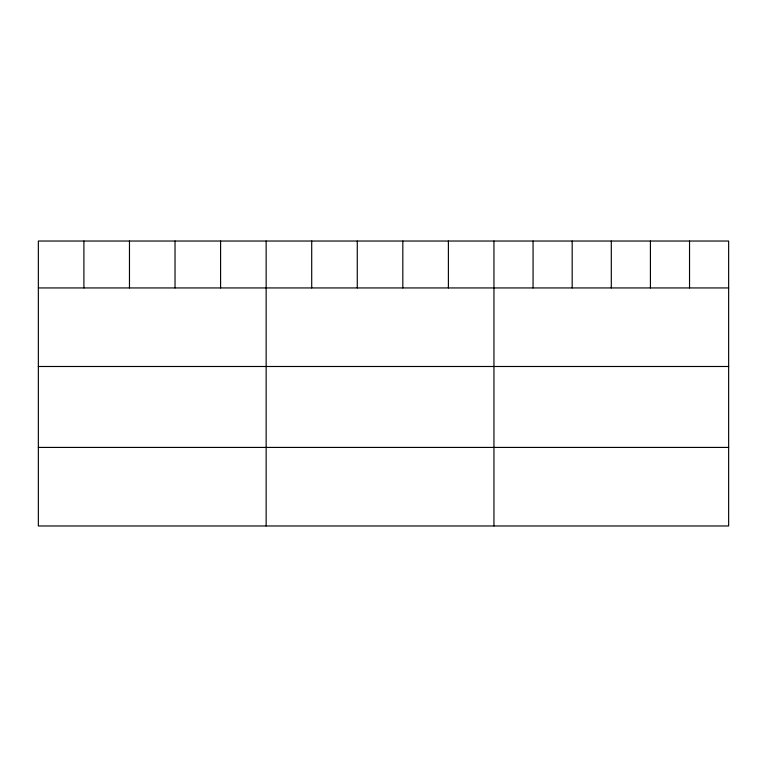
<?xml version="1.0" encoding="UTF-8"?>
<svg xmlns="http://www.w3.org/2000/svg" width="767" height="767" viewBox="0 0 767 767"><rect width="100%" height="100%" fill="white"/><g stroke="black" fill="none" stroke-linecap="round" stroke-linejoin="round"><path stroke-width="1.15" d="M728.65 287.941L728.65 525.97L38.35 525.97L38.35 241.03L728.65 241.03L728.65 287.941L38.35 287.941M38.35 366.492L728.65 366.492M38.35 447.42L728.65 447.42M689.533 241.03L689.533 287.941M650.416 241.03L650.416 287.941M611.299 241.03L611.299 287.941M572.182 241.03L572.182 287.941M533.065 241.03L533.065 287.941M493.948 241.03L493.948 525.97M448.388 241.03L448.388 287.941M402.828 241.03L402.828 287.941M357.269 241.03L357.269 287.941M311.709 241.03L311.709 287.941M266.149 241.03L266.149 525.97M220.589 241.03L220.589 287.941M175.029 241.03L175.029 287.941M129.47 241.03L129.47 287.941M83.91 241.03L83.91 287.941"/></g></svg>
